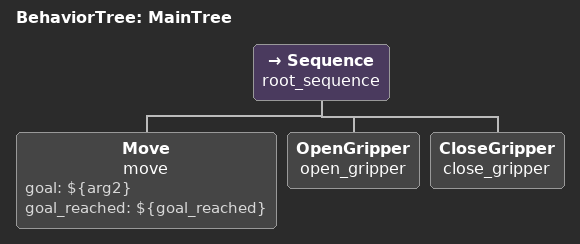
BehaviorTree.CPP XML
<root BTCPP_format = "4" main_tree_to_execute = "MainTree" >
    <BehaviorTree ID="MainTree">
       <Sequence name="root_sequence">
           <Move           name="move" goal="${arg2}"  goal_reached="${goal_reached}"/>
           <OpenGripper    name="open_gripper"/>
           <CloseGripper   name="close_gripper"/>
       </Sequence>
    </BehaviorTree>
</root>
